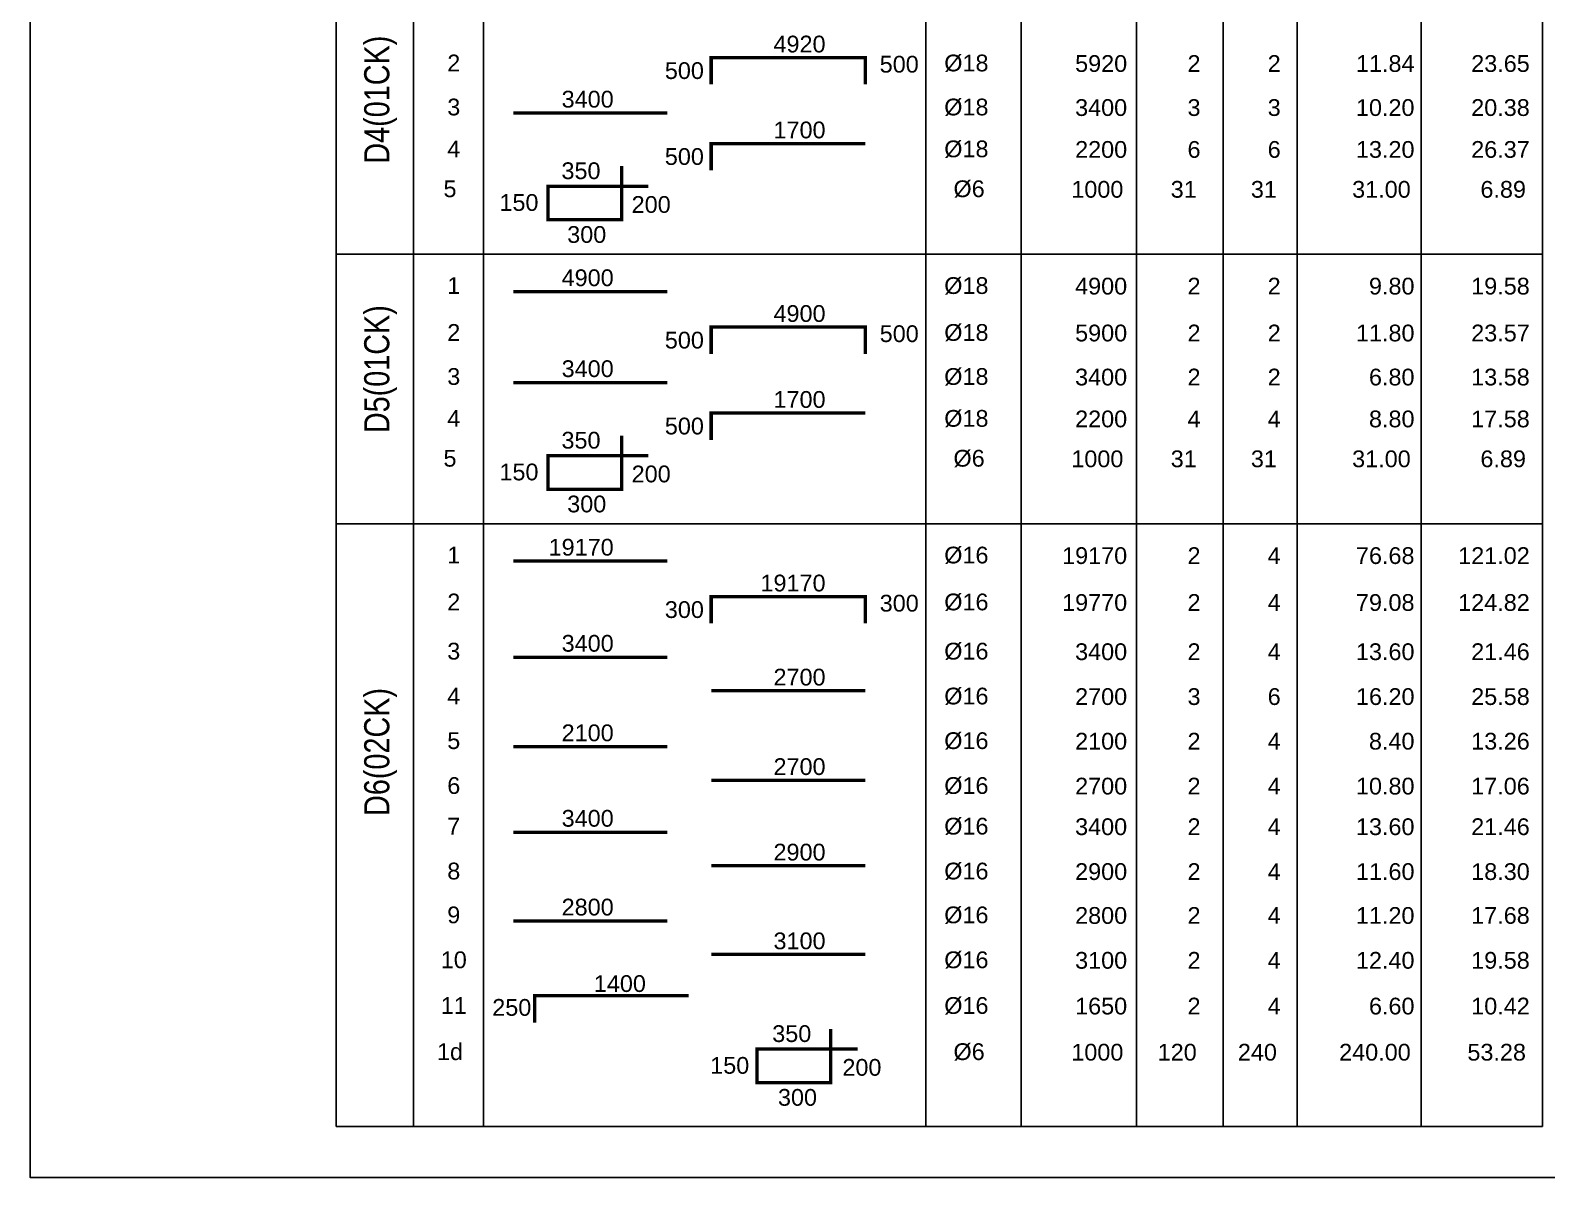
# Model space of a CAD drawing. Header units: millimetres. Extents: x -559287 to -299624, y 2351330 to 2655682.
# Drawn here: x -395860 to -377759, y 2451514 to 2465209 of the extents above; entities that cross this region are included whole.
import ezdxf
from ezdxf.enums import TextEntityAlignment as Align

# ---------------------------------------------------------------- set-up
doc = ezdxf.new("R2010")
doc.units = ezdxf.units.MM
doc.header["$LTSCALE"] = 10
for name, color, linetype, lineweight in [('Net thay', 4, 'Continuous', 25), ('Text', 54, 'Continuous', 25), ('Thep doc', 140, 'Continuous', 60), ('TKTHEP', 54, 'Continuous', 25)]:
    doc.layers.add(name, color=color, linetype=linetype, lineweight=lineweight)
doc.layers.add('ththep', color=3, linetype='Continuous')
doc.styles.add('NGHIA5', font='arial_0.ttf', dxfattribs={"height": 180})
doc.styles.add('STYLE1-S1', font='VHARIALN.TTF')

# ---------------------------------------------------------------- blocks, each defined once
blk = doc.blocks.new('NGHIA_THKE')
at = {"layer": 'TKTHEP', "style": 'NGHIA5'}
for tag, p in [('KT1', (-6747, 220)), ('KT2', (-5931, 212)), ('KT3', (-4910, 212)), ('KT4', (-3927, 212)), ('KT5', (-2978, 212)), ('KT6', (-2066, 212)), ('KT7', (-1094, 212)), ('DK', (0, 0)), ('CD1T', (2069, -8)), ('1T', (3164, -8)), ('TST', (4360, -8)), ('TCD', (6357, -8)), ('TL', (8076, -8)), ('KT8', (-6747, -258)), ('KT9', (-5931, -266)), ('KT10', (-4910, -266)), ('KT11', (-3927, -266)), ('KT12', (-2978, -266)), ('KT13', (-2066, -266)), ('KT14', (-1094, -266))]:
    blk.add_attdef(tag, text='', height=250, dxfattribs=at).set_placement(p, align=Align.RIGHT)
blk.add_attdef('SHT', text='', height=250, dxfattribs=at).set_placement((-7979, 0), align=Align.CENTER)

msp = doc.modelspace()

# ---------------------------------------------------------------- linework, layer by layer
at = {"layer": 'Net thay', "linetype": 'Continuous'}
for p, q in [((-392209, 2476858.9), (-392209, 2452123)), ((-391284.6, 2476858.9), (-391284.6, 2452123)), ((-390449.1, 2476858.9), (-390449.1, 2452123)), ((-385170.7, 2476858.9), (-385170.7, 2452123)), ((-384034, 2476858.9), (-384034, 2452123)), ((-382657.1, 2476858.9), (-382657.1, 2452123)), ((-380739.7, 2476858.9), (-380739.7, 2452123)), ((-379257.9, 2476858.9), (-379257.9, 2452123)), ((-377808.9, 2476858.9), (-377808.9, 2452123)), ((-381622.3, 2476308.6), (-381622.3, 2452123)), ((-392209, 2462536.9), (-377808.9, 2462536.9)), ((-392209, 2459320.2), (-377808.9, 2459320.2)), ((-392209, 2452123), (-377808.9, 2452123))]:
    msp.add_line(p, q, dxfattribs=at)
at = {"layer": 'Thep doc', "const_width": 40}
for points in [[(-387732.9, 2464562.7), (-387732.9, 2464882.7), (-385892.9, 2464882.7), (-385892.9, 2464562.7)], [(-390095.4, 2464221.3), (-388255.4, 2464221.3)], [(-387732.9, 2463537.2), (-387732.9, 2463857.2), (-385892.9, 2463857.2)], [(-388482.5, 2463348), (-389682.5, 2463348), (-389682.5, 2462948), (-388802.5, 2462948), (-388802.5, 2463588)], [(-390095.4, 2462090.1), (-388255.4, 2462090.1)], [(-387732.9, 2461346), (-387732.9, 2461666), (-385892.9, 2461666), (-385892.9, 2461346)], [(-390095.4, 2461004.7), (-388255.4, 2461004.7)], [(-387732.9, 2460320.5), (-387732.9, 2460640.5), (-385892.9, 2460640.5)], [(-388482.5, 2460131.3), (-389682.5, 2460131.3), (-389682.5, 2459731.3), (-388802.5, 2459731.3), (-388802.5, 2460371.3)], [(-390095.4, 2458873.4), (-388255.4, 2458873.4)], [(-387732.9, 2458129.3), (-387732.9, 2458449.3), (-385892.9, 2458449.3), (-385892.9, 2458129.3)], [(-390095.4, 2457726.5), (-388255.4, 2457726.5)], [(-387732.9, 2457326.2), (-385892.9, 2457326.2)], [(-390095.4, 2456658.1), (-388255.4, 2456658.1)], [(-387732.9, 2456257.9), (-385892.9, 2456257.9)], [(-390095.4, 2455637.7), (-388255.4, 2455637.7)], [(-387732.9, 2455237.4), (-385892.9, 2455237.4)], [(-390095.4, 2454578.3), (-388255.4, 2454578.3)], [(-387732.9, 2454178.1), (-385892.9, 2454178.1)], [(-389841.5, 2453365.9), (-389841.5, 2453685.9), (-388001.5, 2453685.9)], [(-385985.9, 2453048.4), (-387185.9, 2453048.4), (-387185.9, 2452648.4), (-386305.9, 2452648.4), (-386305.9, 2453288.4)]]:
    msp.add_lwpolyline(points, dxfattribs=at)
at = {"layer": 'ththep'}
msp.add_lwpolyline([(-395860.2, 2478377), (-376612.5, 2478377), (-376612.5, 2451514.2), (-395860.2, 2451514.2)], close=True, dxfattribs=at)

# ---------------------------------------------------------------- block references
at = {"layer": 'TKTHEP'}
ref = msp.add_blockref('NGHIA_THKE', (-384422.3, 2464719.3), dxfattribs=dict(at, xscale=0.7999999999301508, yscale=0.7999999998137355, zscale=0.8))
ref.add_attrib('SHT', '2', dxfattribs={"height": 200, "style": 'NGHIA5'}).set_placement((-390805.3, 2464719.3), align=Align.CENTER)
ref.add_attrib('KT1', '500', dxfattribs={"height": 200, "style": 'NGHIA5'}).set_placement((-387819.9, 2464628), align=Align.RIGHT)
ref.add_attrib('KT2', '4920', dxfattribs={"height": 200, "style": 'NGHIA5'}).set_placement((-386367.4, 2464945.3), align=Align.RIGHT)
ref.add_attrib('KT3', '500', dxfattribs={"height": 200, "style": 'NGHIA5'}).set_placement((-385254.9, 2464704.6), align=Align.RIGHT)
ref.add_attrib('DK', '%%c18', dxfattribs={"height": 200, "style": 'NGHIA5'}).set_placement((-384422.3, 2464719.3), align=Align.RIGHT)
ref.add_attrib('CD1T', '5920', dxfattribs={"height": 200, "style": 'NGHIA5'}).set_placement((-382766.9, 2464712.7), align=Align.RIGHT)
ref.add_attrib('1T', '2', dxfattribs={"height": 200, "style": 'NGHIA5'}).set_placement((-381891.2, 2464712.7), align=Align.RIGHT)
ref.add_attrib('TST', '2', dxfattribs={"height": 200, "style": 'NGHIA5'}).set_placement((-380934.2, 2464712.7), align=Align.RIGHT)
ref.add_attrib('TCD', '11.84', dxfattribs={"height": 200, "style": 'NGHIA5'}).set_placement((-379336.9, 2464712.7), align=Align.RIGHT)
ref.add_attrib('TL', '23.65', dxfattribs={"height": 200, "style": 'NGHIA5'}).set_placement((-377961.2, 2464712.7), align=Align.RIGHT)
ref = msp.add_blockref('NGHIA_THKE', (-384422.5, 2464193.7), dxfattribs=dict(at, xscale=0.7999999999301508, yscale=0.7999999998137355, zscale=0.8))
ref.add_attrib('SHT', '3', dxfattribs={"height": 200, "style": 'NGHIA5'}).set_placement((-390805.5, 2464193.7), align=Align.CENTER)
ref.add_attrib('KT1', '3400', dxfattribs={"height": 200, "style": 'NGHIA5'}).set_placement((-388896.4, 2464287.1), align=Align.RIGHT)
ref.add_attrib('DK', '%%c18', dxfattribs={"height": 200, "style": 'NGHIA5'}).set_placement((-384422.5, 2464193.7), align=Align.RIGHT)
ref.add_attrib('CD1T', '3400', dxfattribs={"height": 200, "style": 'NGHIA5'}).set_placement((-382767, 2464187), align=Align.RIGHT)
ref.add_attrib('1T', '3', dxfattribs={"height": 200, "style": 'NGHIA5'}).set_placement((-381891.3, 2464187), align=Align.RIGHT)
ref.add_attrib('TST', '3', dxfattribs={"height": 200, "style": 'NGHIA5'}).set_placement((-380934.4, 2464187), align=Align.RIGHT)
ref.add_attrib('TCD', '10.20', dxfattribs={"height": 200, "style": 'NGHIA5'}).set_placement((-379337.1, 2464187), align=Align.RIGHT)
ref.add_attrib('TL', '20.38', dxfattribs={"height": 200, "style": 'NGHIA5'}).set_placement((-377961.3, 2464187), align=Align.RIGHT)
ref = msp.add_blockref('NGHIA_THKE', (-384422.3, 2463693.8), dxfattribs=dict(at, xscale=0.7999999999301508, yscale=0.7999999998137355, zscale=0.8))
ref.add_attrib('SHT', '4', dxfattribs={"height": 200, "style": 'NGHIA5'}).set_placement((-390805.3, 2463693.8), align=Align.CENTER)
ref.add_attrib('KT1', '500', dxfattribs={"height": 200, "style": 'NGHIA5'}).set_placement((-387819.9, 2463602.5), align=Align.RIGHT)
ref.add_attrib('KT2', '1700', dxfattribs={"height": 200, "style": 'NGHIA5'}).set_placement((-386367.4, 2463919.8), align=Align.RIGHT)
ref.add_attrib('DK', '%%c18', dxfattribs={"height": 200, "style": 'NGHIA5'}).set_placement((-384422.3, 2463693.8), align=Align.RIGHT)
ref.add_attrib('CD1T', '2200', dxfattribs={"height": 200, "style": 'NGHIA5'}).set_placement((-382766.9, 2463687.2), align=Align.RIGHT)
ref.add_attrib('1T', '6', dxfattribs={"height": 200, "style": 'NGHIA5'}).set_placement((-381891.2, 2463687.2), align=Align.RIGHT)
ref.add_attrib('TST', '6', dxfattribs={"height": 200, "style": 'NGHIA5'}).set_placement((-380934.2, 2463687.2), align=Align.RIGHT)
ref.add_attrib('TCD', '13.20', dxfattribs={"height": 200, "style": 'NGHIA5'}).set_placement((-379336.9, 2463687.2), align=Align.RIGHT)
ref.add_attrib('TL', '26.37', dxfattribs={"height": 200, "style": 'NGHIA5'}).set_placement((-377961.2, 2463687.2), align=Align.RIGHT)
ref = msp.add_blockref('NGHIA_THKE', (-384467.7, 2463217.8), dxfattribs=dict(at, xscale=0.7999999999301508, yscale=0.7999999998137355, zscale=0.8))
ref.add_attrib('SHT', '5', dxfattribs={"height": 200, "style": 'NGHIA5'}).set_placement((-390850.7, 2463217.8), align=Align.CENTER)
ref.add_attrib('KT1', '150', dxfattribs={"height": 200, "style": 'NGHIA5'}).set_placement((-389794.4, 2463054.1), align=Align.RIGHT)
ref.add_attrib('KT2', '200', dxfattribs={"height": 200, "style": 'NGHIA5'}).set_placement((-388216, 2463030.3), align=Align.RIGHT)
ref.add_attrib('KT3', '300', dxfattribs={"height": 200, "style": 'NGHIA5'}).set_placement((-388985.3, 2462672.1), align=Align.RIGHT)
ref.add_attrib('KT4', '350', dxfattribs={"height": 200, "style": 'NGHIA5'}).set_placement((-389053.8, 2463433.1), align=Align.RIGHT)
ref.add_attrib('DK', '%%c6', dxfattribs={"height": 200, "style": 'NGHIA5'}).set_placement((-384467.7, 2463217.8), align=Align.RIGHT)
ref.add_attrib('CD1T', '1000', dxfattribs={"height": 200, "style": 'NGHIA5'}).set_placement((-382812.3, 2463211.1), align=Align.RIGHT)
ref.add_attrib('1T', '31', dxfattribs={"height": 200, "style": 'NGHIA5'}).set_placement((-381936.6, 2463211.1), align=Align.RIGHT)
ref.add_attrib('TST', '31', dxfattribs={"height": 200, "style": 'NGHIA5'}).set_placement((-380979.6, 2463211.1), align=Align.RIGHT)
ref.add_attrib('TCD', '31.00', dxfattribs={"height": 200, "style": 'NGHIA5'}).set_placement((-379382.3, 2463211.1), align=Align.RIGHT)
ref.add_attrib('TL', '6.89', dxfattribs={"height": 200, "style": 'NGHIA5'}).set_placement((-378006.6, 2463211.1), align=Align.RIGHT)
ref = msp.add_blockref('NGHIA_THKE', (-384422.5, 2462062.4), dxfattribs=dict(at, xscale=0.7999999999301508, yscale=0.7999999998137355, zscale=0.8))
ref.add_attrib('SHT', '1', dxfattribs={"height": 200, "style": 'NGHIA5'}).set_placement((-390805.5, 2462062.4), align=Align.CENTER)
ref.add_attrib('KT1', '4900', dxfattribs={"height": 200, "style": 'NGHIA5'}).set_placement((-388896.4, 2462155.8), align=Align.RIGHT)
ref.add_attrib('DK', '%%c18', dxfattribs={"height": 200, "style": 'NGHIA5'}).set_placement((-384422.5, 2462062.4), align=Align.RIGHT)
ref.add_attrib('CD1T', '4900', dxfattribs={"height": 200, "style": 'NGHIA5'}).set_placement((-382767, 2462055.8), align=Align.RIGHT)
ref.add_attrib('1T', '2', dxfattribs={"height": 200, "style": 'NGHIA5'}).set_placement((-381891.3, 2462055.8), align=Align.RIGHT)
ref.add_attrib('TST', '2', dxfattribs={"height": 200, "style": 'NGHIA5'}).set_placement((-380934.4, 2462055.8), align=Align.RIGHT)
ref.add_attrib('TCD', '9.80', dxfattribs={"height": 200, "style": 'NGHIA5'}).set_placement((-379337.1, 2462055.8), align=Align.RIGHT)
ref.add_attrib('TL', '19.58', dxfattribs={"height": 200, "style": 'NGHIA5'}).set_placement((-377961.3, 2462055.8), align=Align.RIGHT)
ref = msp.add_blockref('NGHIA_THKE', (-384422.3, 2461502.7), dxfattribs=dict(at, xscale=0.7999999999301508, yscale=0.7999999998137355, zscale=0.8))
ref.add_attrib('SHT', '2', dxfattribs={"height": 200, "style": 'NGHIA5'}).set_placement((-390805.3, 2461502.7), align=Align.CENTER)
ref.add_attrib('KT1', '500', dxfattribs={"height": 200, "style": 'NGHIA5'}).set_placement((-387819.9, 2461411.4), align=Align.RIGHT)
ref.add_attrib('KT2', '4900', dxfattribs={"height": 200, "style": 'NGHIA5'}).set_placement((-386367.4, 2461728.6), align=Align.RIGHT)
ref.add_attrib('KT3', '500', dxfattribs={"height": 200, "style": 'NGHIA5'}).set_placement((-385254.9, 2461488), align=Align.RIGHT)
ref.add_attrib('DK', '%%c18', dxfattribs={"height": 200, "style": 'NGHIA5'}).set_placement((-384422.3, 2461502.7), align=Align.RIGHT)
ref.add_attrib('CD1T', '5900', dxfattribs={"height": 200, "style": 'NGHIA5'}).set_placement((-382766.9, 2461496.1), align=Align.RIGHT)
ref.add_attrib('1T', '2', dxfattribs={"height": 200, "style": 'NGHIA5'}).set_placement((-381891.2, 2461496.1), align=Align.RIGHT)
ref.add_attrib('TST', '2', dxfattribs={"height": 200, "style": 'NGHIA5'}).set_placement((-380934.2, 2461496.1), align=Align.RIGHT)
ref.add_attrib('TCD', '11.80', dxfattribs={"height": 200, "style": 'NGHIA5'}).set_placement((-379336.9, 2461496.1), align=Align.RIGHT)
ref.add_attrib('TL', '23.57', dxfattribs={"height": 200, "style": 'NGHIA5'}).set_placement((-377961.2, 2461496.1), align=Align.RIGHT)
ref = msp.add_blockref('NGHIA_THKE', (-384422.5, 2460977), dxfattribs=dict(at, xscale=0.7999999999301508, yscale=0.7999999998137355, zscale=0.8))
ref.add_attrib('SHT', '3', dxfattribs={"height": 200, "style": 'NGHIA5'}).set_placement((-390805.5, 2460977), align=Align.CENTER)
ref.add_attrib('KT1', '3400', dxfattribs={"height": 200, "style": 'NGHIA5'}).set_placement((-388896.4, 2461070.4), align=Align.RIGHT)
ref.add_attrib('DK', '%%c18', dxfattribs={"height": 200, "style": 'NGHIA5'}).set_placement((-384422.5, 2460977), align=Align.RIGHT)
ref.add_attrib('CD1T', '3400', dxfattribs={"height": 200, "style": 'NGHIA5'}).set_placement((-382767, 2460970.4), align=Align.RIGHT)
ref.add_attrib('1T', '2', dxfattribs={"height": 200, "style": 'NGHIA5'}).set_placement((-381891.3, 2460970.4), align=Align.RIGHT)
ref.add_attrib('TST', '2', dxfattribs={"height": 200, "style": 'NGHIA5'}).set_placement((-380934.4, 2460970.4), align=Align.RIGHT)
ref.add_attrib('TCD', '6.80', dxfattribs={"height": 200, "style": 'NGHIA5'}).set_placement((-379337.1, 2460970.4), align=Align.RIGHT)
ref.add_attrib('TL', '13.58', dxfattribs={"height": 200, "style": 'NGHIA5'}).set_placement((-377961.3, 2460970.4), align=Align.RIGHT)
ref = msp.add_blockref('NGHIA_THKE', (-384422.3, 2460477.2), dxfattribs=dict(at, xscale=0.7999999999301508, yscale=0.7999999998137355, zscale=0.8))
ref.add_attrib('SHT', '4', dxfattribs={"height": 200, "style": 'NGHIA5'}).set_placement((-390805.3, 2460477.2), align=Align.CENTER)
ref.add_attrib('KT1', '500', dxfattribs={"height": 200, "style": 'NGHIA5'}).set_placement((-387819.9, 2460385.9), align=Align.RIGHT)
ref.add_attrib('KT2', '1700', dxfattribs={"height": 200, "style": 'NGHIA5'}).set_placement((-386367.4, 2460703.1), align=Align.RIGHT)
ref.add_attrib('DK', '%%c18', dxfattribs={"height": 200, "style": 'NGHIA5'}).set_placement((-384422.3, 2460477.2), align=Align.RIGHT)
ref.add_attrib('CD1T', '2200', dxfattribs={"height": 200, "style": 'NGHIA5'}).set_placement((-382766.9, 2460470.5), align=Align.RIGHT)
ref.add_attrib('1T', '4', dxfattribs={"height": 200, "style": 'NGHIA5'}).set_placement((-381891.2, 2460470.5), align=Align.RIGHT)
ref.add_attrib('TST', '4', dxfattribs={"height": 200, "style": 'NGHIA5'}).set_placement((-380934.2, 2460470.5), align=Align.RIGHT)
ref.add_attrib('TCD', '8.80', dxfattribs={"height": 200, "style": 'NGHIA5'}).set_placement((-379336.9, 2460470.5), align=Align.RIGHT)
ref.add_attrib('TL', '17.58', dxfattribs={"height": 200, "style": 'NGHIA5'}).set_placement((-377961.2, 2460470.5), align=Align.RIGHT)
ref = msp.add_blockref('NGHIA_THKE', (-384467.7, 2460001.1), dxfattribs=dict(at, xscale=0.7999999999301508, yscale=0.7999999998137355, zscale=0.8))
ref.add_attrib('SHT', '5', dxfattribs={"height": 200, "style": 'NGHIA5'}).set_placement((-390850.7, 2460001.1), align=Align.CENTER)
ref.add_attrib('KT1', '150', dxfattribs={"height": 200, "style": 'NGHIA5'}).set_placement((-389794.4, 2459837.4), align=Align.RIGHT)
ref.add_attrib('KT2', '200', dxfattribs={"height": 200, "style": 'NGHIA5'}).set_placement((-388216, 2459813.7), align=Align.RIGHT)
ref.add_attrib('KT3', '300', dxfattribs={"height": 200, "style": 'NGHIA5'}).set_placement((-388985.3, 2459455.4), align=Align.RIGHT)
ref.add_attrib('KT4', '350', dxfattribs={"height": 200, "style": 'NGHIA5'}).set_placement((-389053.8, 2460216.4), align=Align.RIGHT)
ref.add_attrib('DK', '%%c6', dxfattribs={"height": 200, "style": 'NGHIA5'}).set_placement((-384467.7, 2460001.1), align=Align.RIGHT)
ref.add_attrib('CD1T', '1000', dxfattribs={"height": 200, "style": 'NGHIA5'}).set_placement((-382812.3, 2459994.5), align=Align.RIGHT)
ref.add_attrib('1T', '31', dxfattribs={"height": 200, "style": 'NGHIA5'}).set_placement((-381936.6, 2459994.5), align=Align.RIGHT)
ref.add_attrib('TST', '31', dxfattribs={"height": 200, "style": 'NGHIA5'}).set_placement((-380979.6, 2459994.5), align=Align.RIGHT)
ref.add_attrib('TCD', '31.00', dxfattribs={"height": 200, "style": 'NGHIA5'}).set_placement((-379382.3, 2459994.5), align=Align.RIGHT)
ref.add_attrib('TL', '6.89', dxfattribs={"height": 200, "style": 'NGHIA5'}).set_placement((-378006.6, 2459994.5), align=Align.RIGHT)
ref = msp.add_blockref('NGHIA_THKE', (-384422.5, 2458845.7), dxfattribs=dict(at, xscale=0.7999999999301508, yscale=0.7999999998137355, zscale=0.8))
ref.add_attrib('SHT', '1', dxfattribs={"height": 200, "style": 'NGHIA5'}).set_placement((-390805.5, 2458845.7), align=Align.CENTER)
ref.add_attrib('KT1', '19170', dxfattribs={"height": 200, "style": 'NGHIA5'}).set_placement((-388896.4, 2458939.2), align=Align.RIGHT)
ref.add_attrib('DK', '%%c16', dxfattribs={"height": 200, "style": 'NGHIA5'}).set_placement((-384422.5, 2458845.7), align=Align.RIGHT)
ref.add_attrib('CD1T', '19170', dxfattribs={"height": 200, "style": 'NGHIA5'}).set_placement((-382767, 2458839.1), align=Align.RIGHT)
ref.add_attrib('1T', '2', dxfattribs={"height": 200, "style": 'NGHIA5'}).set_placement((-381891.3, 2458839.1), align=Align.RIGHT)
ref.add_attrib('TST', '4', dxfattribs={"height": 200, "style": 'NGHIA5'}).set_placement((-380934.4, 2458839.1), align=Align.RIGHT)
ref.add_attrib('TCD', '76.68', dxfattribs={"height": 200, "style": 'NGHIA5'}).set_placement((-379337.1, 2458839.1), align=Align.RIGHT)
ref.add_attrib('TL', '121.02', dxfattribs={"height": 200, "style": 'NGHIA5'}).set_placement((-377961.3, 2458839.1), align=Align.RIGHT)
ref = msp.add_blockref('NGHIA_THKE', (-384422.3, 2458286), dxfattribs=dict(at, xscale=0.7999999999301508, yscale=0.7999999998137355, zscale=0.8))
ref.add_attrib('SHT', '2', dxfattribs={"height": 200, "style": 'NGHIA5'}).set_placement((-390805.3, 2458286), align=Align.CENTER)
ref.add_attrib('KT1', '300', dxfattribs={"height": 200, "style": 'NGHIA5'}).set_placement((-387819.9, 2458194.7), align=Align.RIGHT)
ref.add_attrib('KT2', '19170', dxfattribs={"height": 200, "style": 'NGHIA5'}).set_placement((-386367.4, 2458511.9), align=Align.RIGHT)
ref.add_attrib('KT3', '300', dxfattribs={"height": 200, "style": 'NGHIA5'}).set_placement((-385254.9, 2458271.3), align=Align.RIGHT)
ref.add_attrib('DK', '%%c16', dxfattribs={"height": 200, "style": 'NGHIA5'}).set_placement((-384422.3, 2458286), align=Align.RIGHT)
ref.add_attrib('CD1T', '19770', dxfattribs={"height": 200, "style": 'NGHIA5'}).set_placement((-382766.9, 2458279.4), align=Align.RIGHT)
ref.add_attrib('1T', '2', dxfattribs={"height": 200, "style": 'NGHIA5'}).set_placement((-381891.2, 2458279.4), align=Align.RIGHT)
ref.add_attrib('TST', '4', dxfattribs={"height": 200, "style": 'NGHIA5'}).set_placement((-380934.2, 2458279.4), align=Align.RIGHT)
ref.add_attrib('TCD', '79.08', dxfattribs={"height": 200, "style": 'NGHIA5'}).set_placement((-379336.9, 2458279.4), align=Align.RIGHT)
ref.add_attrib('TL', '124.82', dxfattribs={"height": 200, "style": 'NGHIA5'}).set_placement((-377961.2, 2458279.4), align=Align.RIGHT)
ref = msp.add_blockref('NGHIA_THKE', (-384422.5, 2457698.8), dxfattribs=dict(at, xscale=0.7999999999301508, yscale=0.7999999998137355, zscale=0.8))
ref.add_attrib('SHT', '3', dxfattribs={"height": 200, "style": 'NGHIA5'}).set_placement((-390805.5, 2457698.8), align=Align.CENTER)
ref.add_attrib('KT1', '3400', dxfattribs={"height": 200, "style": 'NGHIA5'}).set_placement((-388896.4, 2457792.2), align=Align.RIGHT)
ref.add_attrib('DK', '%%c16', dxfattribs={"height": 200, "style": 'NGHIA5'}).set_placement((-384422.5, 2457698.8), align=Align.RIGHT)
ref.add_attrib('CD1T', '3400', dxfattribs={"height": 200, "style": 'NGHIA5'}).set_placement((-382767, 2457692.1), align=Align.RIGHT)
ref.add_attrib('1T', '2', dxfattribs={"height": 200, "style": 'NGHIA5'}).set_placement((-381891.3, 2457692.1), align=Align.RIGHT)
ref.add_attrib('TST', '4', dxfattribs={"height": 200, "style": 'NGHIA5'}).set_placement((-380934.4, 2457692.1), align=Align.RIGHT)
ref.add_attrib('TCD', '13.60', dxfattribs={"height": 200, "style": 'NGHIA5'}).set_placement((-379337.1, 2457692.1), align=Align.RIGHT)
ref.add_attrib('TL', '21.46', dxfattribs={"height": 200, "style": 'NGHIA5'}).set_placement((-377961.3, 2457692.1), align=Align.RIGHT)
ref = msp.add_blockref('NGHIA_THKE', (-384422.3, 2457162.9), dxfattribs=dict(at, xscale=0.7999999999301508, yscale=0.7999999998137355, zscale=0.8))
ref.add_attrib('SHT', '4', dxfattribs={"height": 200, "style": 'NGHIA5'}).set_placement((-390805.3, 2457162.9), align=Align.CENTER)
ref.add_attrib('KT2', '2700', dxfattribs={"height": 200, "style": 'NGHIA5'}).set_placement((-386367.4, 2457388.8), align=Align.RIGHT)
ref.add_attrib('DK', '%%c16', dxfattribs={"height": 200, "style": 'NGHIA5'}).set_placement((-384422.3, 2457162.9), align=Align.RIGHT)
ref.add_attrib('CD1T', '2700', dxfattribs={"height": 200, "style": 'NGHIA5'}).set_placement((-382766.9, 2457156.3), align=Align.RIGHT)
ref.add_attrib('1T', '3', dxfattribs={"height": 200, "style": 'NGHIA5'}).set_placement((-381891.2, 2457156.3), align=Align.RIGHT)
ref.add_attrib('TST', '6', dxfattribs={"height": 200, "style": 'NGHIA5'}).set_placement((-380934.2, 2457156.3), align=Align.RIGHT)
ref.add_attrib('TCD', '16.20', dxfattribs={"height": 200, "style": 'NGHIA5'}).set_placement((-379336.9, 2457156.3), align=Align.RIGHT)
ref.add_attrib('TL', '25.58', dxfattribs={"height": 200, "style": 'NGHIA5'}).set_placement((-377961.2, 2457156.3), align=Align.RIGHT)
ref = msp.add_blockref('NGHIA_THKE', (-384422.5, 2456630.4), dxfattribs=dict(at, xscale=0.7999999999301508, yscale=0.7999999998137355, zscale=0.8))
ref.add_attrib('SHT', '5', dxfattribs={"height": 200, "style": 'NGHIA5'}).set_placement((-390805.5, 2456630.4), align=Align.CENTER)
ref.add_attrib('KT1', '2100', dxfattribs={"height": 200, "style": 'NGHIA5'}).set_placement((-388896.4, 2456723.8), align=Align.RIGHT)
ref.add_attrib('DK', '%%c16', dxfattribs={"height": 200, "style": 'NGHIA5'}).set_placement((-384422.5, 2456630.4), align=Align.RIGHT)
ref.add_attrib('CD1T', '2100', dxfattribs={"height": 200, "style": 'NGHIA5'}).set_placement((-382767, 2456623.8), align=Align.RIGHT)
ref.add_attrib('1T', '2', dxfattribs={"height": 200, "style": 'NGHIA5'}).set_placement((-381891.3, 2456623.8), align=Align.RIGHT)
ref.add_attrib('TST', '4', dxfattribs={"height": 200, "style": 'NGHIA5'}).set_placement((-380934.4, 2456623.8), align=Align.RIGHT)
ref.add_attrib('TCD', '8.40', dxfattribs={"height": 200, "style": 'NGHIA5'}).set_placement((-379337.1, 2456623.8), align=Align.RIGHT)
ref.add_attrib('TL', '13.26', dxfattribs={"height": 200, "style": 'NGHIA5'}).set_placement((-377961.3, 2456623.8), align=Align.RIGHT)
ref = msp.add_blockref('NGHIA_THKE', (-384422.3, 2456094.6), dxfattribs=dict(at, xscale=0.7999999999301508, yscale=0.7999999998137355, zscale=0.8))
ref.add_attrib('SHT', '6', dxfattribs={"height": 200, "style": 'NGHIA5'}).set_placement((-390805.3, 2456094.6), align=Align.CENTER)
ref.add_attrib('KT2', '2700', dxfattribs={"height": 200, "style": 'NGHIA5'}).set_placement((-386367.4, 2456320.5), align=Align.RIGHT)
ref.add_attrib('DK', '%%c16', dxfattribs={"height": 200, "style": 'NGHIA5'}).set_placement((-384422.3, 2456094.6), align=Align.RIGHT)
ref.add_attrib('CD1T', '2700', dxfattribs={"height": 200, "style": 'NGHIA5'}).set_placement((-382766.9, 2456087.9), align=Align.RIGHT)
ref.add_attrib('1T', '2', dxfattribs={"height": 200, "style": 'NGHIA5'}).set_placement((-381891.2, 2456087.9), align=Align.RIGHT)
ref.add_attrib('TST', '4', dxfattribs={"height": 200, "style": 'NGHIA5'}).set_placement((-380934.2, 2456087.9), align=Align.RIGHT)
ref.add_attrib('TCD', '10.80', dxfattribs={"height": 200, "style": 'NGHIA5'}).set_placement((-379336.9, 2456087.9), align=Align.RIGHT)
ref.add_attrib('TL', '17.06', dxfattribs={"height": 200, "style": 'NGHIA5'}).set_placement((-377961.2, 2456087.9), align=Align.RIGHT)
ref = msp.add_blockref('NGHIA_THKE', (-384422.5, 2455610), dxfattribs=dict(at, xscale=0.7999999999301508, yscale=0.7999999998137355, zscale=0.8))
ref.add_attrib('SHT', '7', dxfattribs={"height": 200, "style": 'NGHIA5'}).set_placement((-390805.5, 2455610), align=Align.CENTER)
ref.add_attrib('KT1', '3400', dxfattribs={"height": 200, "style": 'NGHIA5'}).set_placement((-388896.4, 2455703.4), align=Align.RIGHT)
ref.add_attrib('DK', '%%c16', dxfattribs={"height": 200, "style": 'NGHIA5'}).set_placement((-384422.5, 2455610), align=Align.RIGHT)
ref.add_attrib('CD1T', '3400', dxfattribs={"height": 200, "style": 'NGHIA5'}).set_placement((-382767, 2455603.3), align=Align.RIGHT)
ref.add_attrib('1T', '2', dxfattribs={"height": 200, "style": 'NGHIA5'}).set_placement((-381891.3, 2455603.3), align=Align.RIGHT)
ref.add_attrib('TST', '4', dxfattribs={"height": 200, "style": 'NGHIA5'}).set_placement((-380934.4, 2455603.3), align=Align.RIGHT)
ref.add_attrib('TCD', '13.60', dxfattribs={"height": 200, "style": 'NGHIA5'}).set_placement((-379337.1, 2455603.3), align=Align.RIGHT)
ref.add_attrib('TL', '21.46', dxfattribs={"height": 200, "style": 'NGHIA5'}).set_placement((-377961.3, 2455603.3), align=Align.RIGHT)
ref = msp.add_blockref('NGHIA_THKE', (-384422.3, 2455074.1), dxfattribs=dict(at, xscale=0.7999999999301508, yscale=0.7999999998137355, zscale=0.8))
ref.add_attrib('SHT', '8', dxfattribs={"height": 200, "style": 'NGHIA5'}).set_placement((-390805.3, 2455074.1), align=Align.CENTER)
ref.add_attrib('KT2', '2900', dxfattribs={"height": 200, "style": 'NGHIA5'}).set_placement((-386367.4, 2455300), align=Align.RIGHT)
ref.add_attrib('DK', '%%c16', dxfattribs={"height": 200, "style": 'NGHIA5'}).set_placement((-384422.3, 2455074.1), align=Align.RIGHT)
ref.add_attrib('CD1T', '2900', dxfattribs={"height": 200, "style": 'NGHIA5'}).set_placement((-382766.9, 2455067.5), align=Align.RIGHT)
ref.add_attrib('1T', '2', dxfattribs={"height": 200, "style": 'NGHIA5'}).set_placement((-381891.2, 2455067.5), align=Align.RIGHT)
ref.add_attrib('TST', '4', dxfattribs={"height": 200, "style": 'NGHIA5'}).set_placement((-380934.2, 2455067.5), align=Align.RIGHT)
ref.add_attrib('TCD', '11.60', dxfattribs={"height": 200, "style": 'NGHIA5'}).set_placement((-379336.9, 2455067.5), align=Align.RIGHT)
ref.add_attrib('TL', '18.30', dxfattribs={"height": 200, "style": 'NGHIA5'}).set_placement((-377961.2, 2455067.5), align=Align.RIGHT)
ref = msp.add_blockref('NGHIA_THKE', (-384422.5, 2454550.7), dxfattribs=dict(at, xscale=0.7999999999301508, yscale=0.7999999998137355, zscale=0.8))
ref.add_attrib('SHT', '9', dxfattribs={"height": 200, "style": 'NGHIA5'}).set_placement((-390805.5, 2454550.7), align=Align.CENTER)
ref.add_attrib('KT1', '2800', dxfattribs={"height": 200, "style": 'NGHIA5'}).set_placement((-388896.4, 2454644.1), align=Align.RIGHT)
ref.add_attrib('DK', '%%c16', dxfattribs={"height": 200, "style": 'NGHIA5'}).set_placement((-384422.5, 2454550.7), align=Align.RIGHT)
ref.add_attrib('CD1T', '2800', dxfattribs={"height": 200, "style": 'NGHIA5'}).set_placement((-382767, 2454544), align=Align.RIGHT)
ref.add_attrib('1T', '2', dxfattribs={"height": 200, "style": 'NGHIA5'}).set_placement((-381891.3, 2454544), align=Align.RIGHT)
ref.add_attrib('TST', '4', dxfattribs={"height": 200, "style": 'NGHIA5'}).set_placement((-380934.4, 2454544), align=Align.RIGHT)
ref.add_attrib('TCD', '11.20', dxfattribs={"height": 200, "style": 'NGHIA5'}).set_placement((-379337.1, 2454544), align=Align.RIGHT)
ref.add_attrib('TL', '17.68', dxfattribs={"height": 200, "style": 'NGHIA5'}).set_placement((-377961.3, 2454544), align=Align.RIGHT)
ref = msp.add_blockref('NGHIA_THKE', (-384422.3, 2454014.8), dxfattribs=dict(at, xscale=0.7999999999301508, yscale=0.7999999998137355, zscale=0.8))
ref.add_attrib('SHT', '10', dxfattribs={"height": 200, "style": 'NGHIA5'}).set_placement((-390805.3, 2454014.8), align=Align.CENTER)
ref.add_attrib('KT2', '3100', dxfattribs={"height": 200, "style": 'NGHIA5'}).set_placement((-386367.4, 2454240.7), align=Align.RIGHT)
ref.add_attrib('DK', '%%c16', dxfattribs={"height": 200, "style": 'NGHIA5'}).set_placement((-384422.3, 2454014.8), align=Align.RIGHT)
ref.add_attrib('CD1T', '3100', dxfattribs={"height": 200, "style": 'NGHIA5'}).set_placement((-382766.9, 2454008.2), align=Align.RIGHT)
ref.add_attrib('1T', '2', dxfattribs={"height": 200, "style": 'NGHIA5'}).set_placement((-381891.2, 2454008.2), align=Align.RIGHT)
ref.add_attrib('TST', '4', dxfattribs={"height": 200, "style": 'NGHIA5'}).set_placement((-380934.2, 2454008.2), align=Align.RIGHT)
ref.add_attrib('TCD', '12.40', dxfattribs={"height": 200, "style": 'NGHIA5'}).set_placement((-379336.9, 2454008.2), align=Align.RIGHT)
ref.add_attrib('TL', '19.58', dxfattribs={"height": 200, "style": 'NGHIA5'}).set_placement((-377961.2, 2454008.2), align=Align.RIGHT)
ref = msp.add_blockref('NGHIA_THKE', (-384422.3, 2453469), dxfattribs=dict(at, xscale=0.7999999999301508, yscale=0.7999999998137355, zscale=0.8))
ref.add_attrib('SHT', '11', dxfattribs={"height": 200, "style": 'NGHIA5'}).set_placement((-390805.3, 2453469), align=Align.CENTER)
ref.add_attrib('KT1', '250', dxfattribs={"height": 200, "style": 'NGHIA5'}).set_placement((-389880, 2453446.6), align=Align.RIGHT)
ref.add_attrib('KT2', '1400', dxfattribs={"height": 200, "style": 'NGHIA5'}).set_placement((-388512, 2453730.7), align=Align.RIGHT)
ref.add_attrib('DK', '%%c16', dxfattribs={"height": 200, "style": 'NGHIA5'}).set_placement((-384422.3, 2453469), align=Align.RIGHT)
ref.add_attrib('CD1T', '1650', dxfattribs={"height": 200, "style": 'NGHIA5'}).set_placement((-382766.9, 2453462.4), align=Align.RIGHT)
ref.add_attrib('1T', '2', dxfattribs={"height": 200, "style": 'NGHIA5'}).set_placement((-381891.2, 2453462.4), align=Align.RIGHT)
ref.add_attrib('TST', '4', dxfattribs={"height": 200, "style": 'NGHIA5'}).set_placement((-380934.2, 2453462.4), align=Align.RIGHT)
ref.add_attrib('TCD', '6.60', dxfattribs={"height": 200, "style": 'NGHIA5'}).set_placement((-379336.9, 2453462.4), align=Align.RIGHT)
ref.add_attrib('TL', '10.42', dxfattribs={"height": 200, "style": 'NGHIA5'}).set_placement((-377961.2, 2453462.4), align=Align.RIGHT)
ref = msp.add_blockref('NGHIA_THKE', (-384467.7, 2452918.2), dxfattribs=dict(at, xscale=0.8000000000465661, yscale=0.7999999998137355, zscale=0.8))
ref.add_attrib('SHT', '1d', dxfattribs={"height": 200, "style": 'NGHIA5'}).set_placement((-390850.7, 2452918.2), align=Align.CENTER)
ref.add_attrib('KT1', '150', dxfattribs={"height": 200, "style": 'NGHIA5'}).set_placement((-387278.5, 2452754.5), align=Align.RIGHT)
ref.add_attrib('KT2', '200', dxfattribs={"height": 200, "style": 'NGHIA5'}).set_placement((-385700.2, 2452730.8), align=Align.RIGHT)
ref.add_attrib('KT3', '300', dxfattribs={"height": 200, "style": 'NGHIA5'}).set_placement((-386469.5, 2452372.5), align=Align.RIGHT)
ref.add_attrib('KT4', '350', dxfattribs={"height": 200, "style": 'NGHIA5'}).set_placement((-386538, 2453133.5), align=Align.RIGHT)
ref.add_attrib('DK', '%%c6', dxfattribs={"height": 200, "style": 'NGHIA5'}).set_placement((-384467.7, 2452918.2), align=Align.RIGHT)
ref.add_attrib('CD1T', '1000', dxfattribs={"height": 200, "style": 'NGHIA5'}).set_placement((-382812.3, 2452911.6), align=Align.RIGHT)
ref.add_attrib('1T', '120', dxfattribs={"height": 200, "style": 'NGHIA5'}).set_placement((-381936.6, 2452911.6), align=Align.RIGHT)
ref.add_attrib('TST', '240', dxfattribs={"height": 200, "style": 'NGHIA5'}).set_placement((-380979.6, 2452911.6), align=Align.RIGHT)
ref.add_attrib('TCD', '240.00', dxfattribs={"height": 200, "style": 'NGHIA5'}).set_placement((-379382.3, 2452911.6), align=Align.RIGHT)
ref.add_attrib('TL', '53.28', dxfattribs={"height": 200, "style": 'NGHIA5'}).set_placement((-378006.6, 2452911.6), align=Align.RIGHT)

# ---------------------------------------------------------------- texts
at = {"layer": 'Text', "style": 'STYLE1-S1'}
for s, p in [('d4(01ck)', (-391574.9, 2465145)), ('d5(01ck)', (-391574.9, 2461928.3)), ('d6(02ck)', (-391574.9, 2457359))]:
    msp.add_text(s, height=300, rotation=90, dxfattribs=at).set_placement(p, align=Align.RIGHT)

doc.saveas('drawing.dxf')
